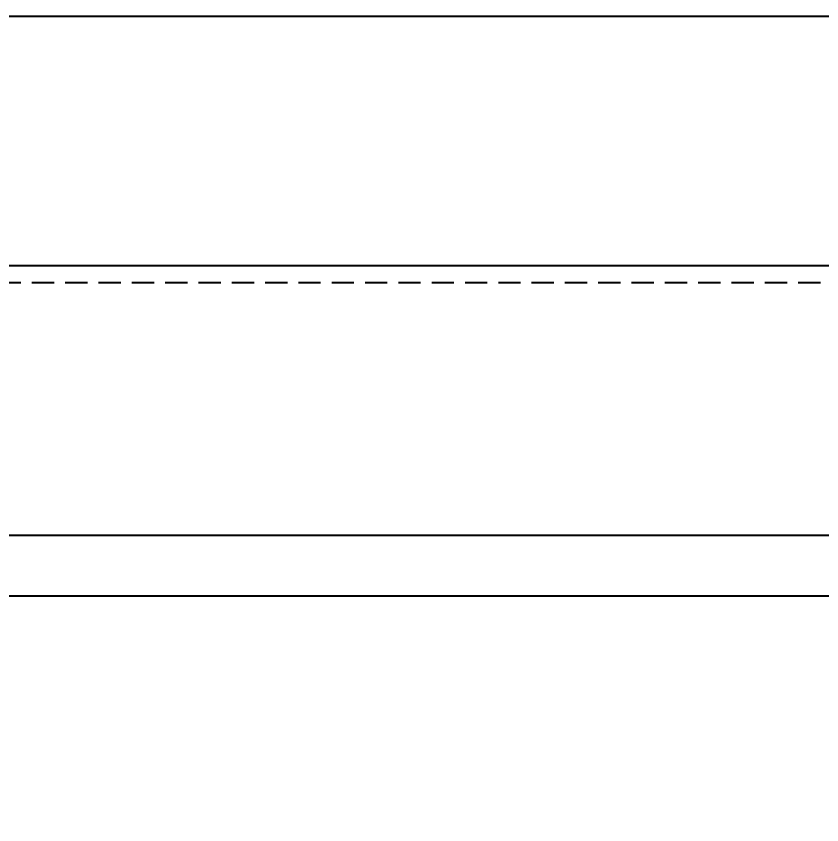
# Model space of a CAD drawing. Header units: inches. Extents: x -456 to 658, y -232 to 0.
# Drawn here: x -197.79 to -188.72, y -32.17 to -23.07 of the extents above; entities that cross this region are included whole.
import ezdxf

# ---------------------------------------------------------------- set-up
doc = ezdxf.new("R2010")
doc.units = ezdxf.units.IN
doc.header["$MEASUREMENT"] = 0
doc.linetypes.add('HIDDEN', pattern=[0.375, 0.25, -0.125])
doc.layers.add('_Defpoints', color=7, linetype='Continuous', lineweight=25, plot=False)
doc.layers.add('IR_MOD', color=3, linetype='Continuous')
doc.styles.get("Standard").update_dxf_attribs({"font": 'arial.ttf'})
doc.dimstyles.get("Standard").update_dxf_attribs({"dimtxt": 0.18, "dimasz": 0.18, "dimexe": 0.18, "dimexo": 0.0625, "dimgap": 0.09, "dimtad": 0, "dimtih": 1, "dimtoh": 1, "dimdec": 4, "dimzin": 0, "dimdsep": 46, "dimtxsty": 'Standard', "dimcen": 0.09, "dimadec": 0, "dimazin": 0, "dimtfac": 1, "dimtdec": 4, "dimtofl": 0, "dimtmove": 0, "dimatfit": 3, "dimfxl": 1, "dimtolj": 1, "dimtzin": 0, "dimarcsym": 0})

# ---------------------------------------------------------------- blocks, each defined once
blk = doc.blocks.new('*D35')
at = {"color": 0, "lineweight": -2, "transparency": 16777216}
for p, q in [((-217.9538, -26.488), (-217.9538, -46.1394)), ((-184.9635, -33.0321), (-184.9635, -46.1394)), ((-215.7938, -43.9794), (-207.3241, -43.9794)), ((-187.1235, -43.9794), (-195.5932, -43.9794))]:
    blk.add_line(p, q, dxfattribs=at)
at = {"color": 0, "transparency": 16777216}
for points in [[(-215.7938, -43.6194), (-215.7938, -44.3394), (-217.9538, -43.9794)], [(-187.1235, -43.6194), (-187.1235, -44.3394), (-184.9635, -43.9794)]]:
    blk.add_solid(points, dxfattribs=at)
at = {"layer": 'Defpoints', "color": 0, "transparency": 16777216}
for p in [(-217.9538, -25.738), (-184.9635, -32.2821), (-217.9538, -43.9794)]:
    blk.add_point(p, dxfattribs=at)
at = {"color": 0, "transparency": 16777216, "insert": (-201.4587, -43.9794), "char_height": 3, "width": 9.467599, "attachment_point": 5}
blk.add_mtext('\\A1;1\'-8" MAX.', dxfattribs=at)

msp = doc.modelspace()

# ---------------------------------------------------------------- linework, layer by layer
for points in [[(0, -25.88019), (-219.36285, -25.88019)], [(0.06297, -28.91307), (-219.29988, -28.91307)], [(0.06407, -29.59547), (-219.29879, -29.59547)]]:
    msp.add_lwpolyline(points)
at = {"layer": '_Defpoints', "linetype": 'HIDDEN'}
msp.add_lwpolyline([(-219.36285, -26.06652), (0, -26.06652)], dxfattribs=at)
at = {"layer": 'IR_MOD'}
msp.add_lwpolyline([(-217.2129, -23.07091), (-161.31401, -23.07091), (-161.31401, -25.88019), (-217.2129, -25.88019)], close=True, dxfattribs=at)

# ---------------------------------------------------------------- dimensions: what is measured, and where the dimension line sits
dim = msp.add_linear_dim(base=(-217.95381, -43.97939), p1=(-184.96354, -32.28212), p2=(-217.95381, -25.73804), text='1\'-8" MAX.', dimstyle='Standard', override={"dimscale": 12, "dimtxt": 0.25})
dim.commit()
dim.dimension.update_dxf_attribs({"geometry": '*D35', "text_midpoint": (-201.45868, -43.97939)})

doc.saveas('drawing.dxf')
